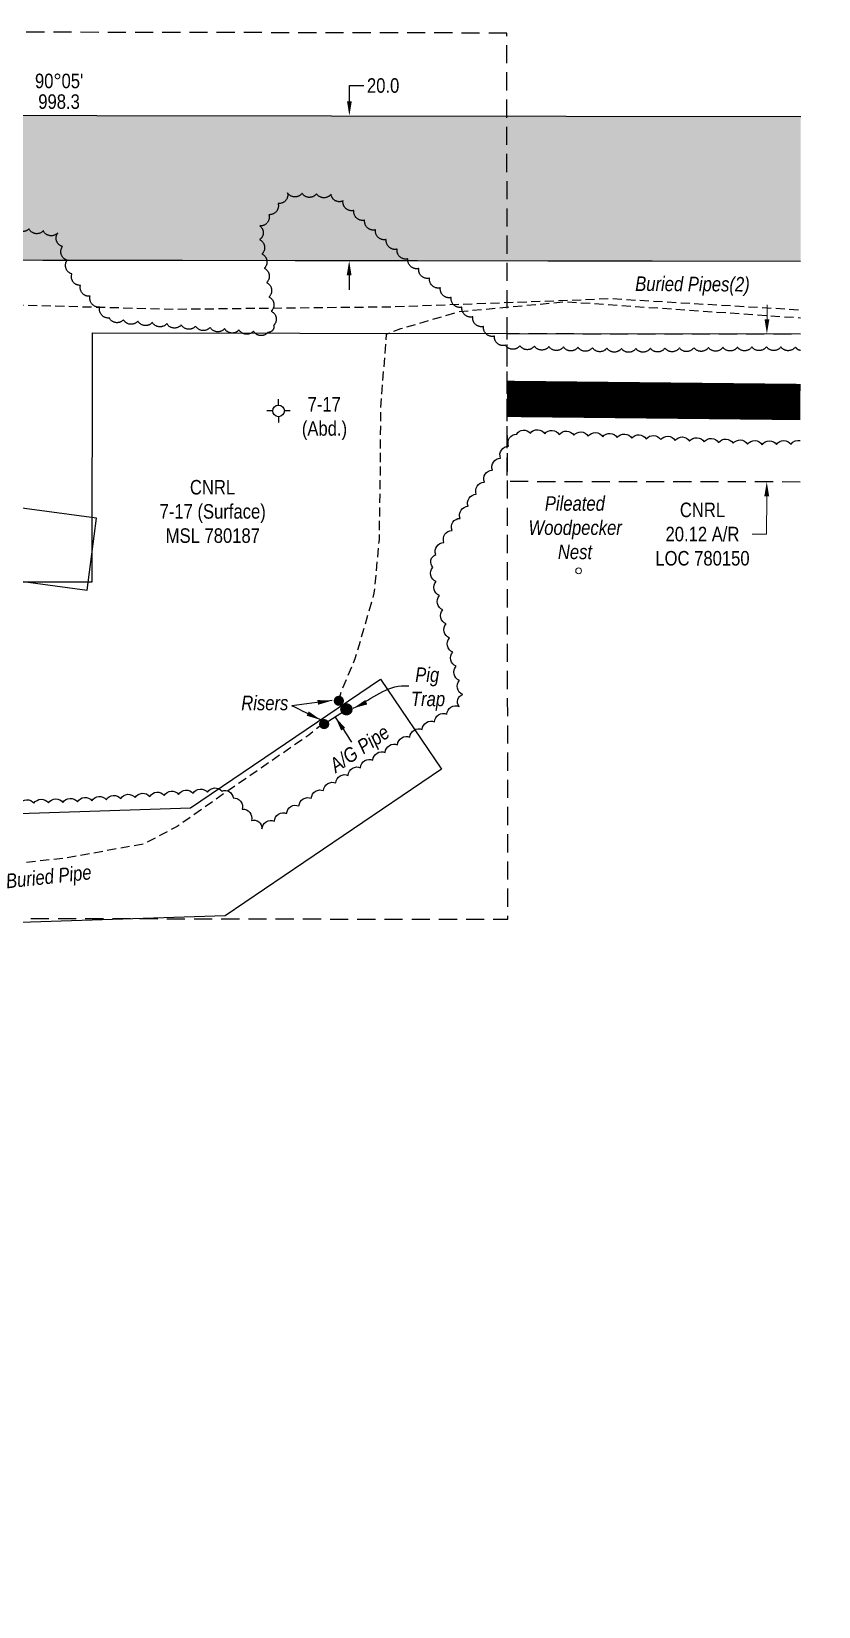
# Model space of a CAD drawing. Extents: x 487965 to 496519, y 6039746 to 6047500.
# Drawn here: x 490872 to 491415, y 6040348 to 6041433 of the extents above; entities that cross this region are included whole.
import ezdxf
from ezdxf.enums import TextEntityAlignment as Align

# ---------------------------------------------------------------- set-up
doc = ezdxf.new("R2010")
doc.units = 0
doc.header["$LTSCALE"] = 5
doc.header["$PDSIZE"] = 0.5
for name, pattern in [('0', [1, 1, 0]), ('foc-ACCESSROAD', [3.75, 2.5, -1.25]), ('UG_PIPE', [1.875, 1.25, -0.625])]:
    doc.linetypes.add(name, pattern=pattern)
doc.layers.get('Defpoints').update_dxf_attribs({"color": 9})
for name, color, linetype, lineweight in [('AS-GENERAL', 48, 'Continuous', 18), ('F-EZE-T', 190, 'Continuous', 9), ('F-WS-T', 190, 'Continuous', 9), ('T-TEXT', 48, 'Continuous', 18)]:
    doc.layers.add(name, color=color, linetype=linetype, lineweight=lineweight)
doc.layers.add('AS-PIPE-AG', color=7, linetype='Continuous', true_color=0x7d00fa)
for name, color, linetype in [('AS-PIPE-UG', 44, 'UG_PIPE'), ('AS-PIPE-UG-T', 44, 'Continuous'), ('AS-ROADS', 254, 'Continuous'), ('AS-SYMBOL', 7, 'Continuous'), ('F-AR', 190, 'foc-ACCESSROAD'), ('F-RW', 190, 'Continuous'), ('F-WS', 190, 'foc-ACCESSROAD'), ('F-WS-S', 190, 'Continuous'), ('L-BD1', 253, 'Continuous'), ('P-PROPOSED', 10, 'Continuous'), ('P-PROPOSED-H', 21, 'Continuous'), ('P-TXT', 4, 'Continuous'), ('T-BUSH', 110, '0')]:
    doc.layers.add(name, color=color, linetype=linetype)
doc.styles.add('80CG', font='ARIALN.TTF', dxfattribs={"height": 10})
doc.styles.add('80L', font='ARIALN.TTF', dxfattribs={"height": 10})
doc.dimstyles.new('Compass 5 000', dxfattribs={"dimscale": 5, "dimtxt": 9, "dimasz": 2, "dimexe": 0.2, "dimexo": 0.0625, "dimgap": 0.5, "dimtad": 0, "dimtih": 1, "dimtoh": 1, "dimzin": 0, "dimdsep": 46, "dimtxsty": '80CG', "dimcen": 0.1, "dimse1": 1, "dimse2": 1, "dimclrd": 256, "dimclrt": 256, "dimaunit": 1, "dimadec": 4, "dimazin": 0, "dimtfac": 0.06, "dimtofl": 0, "dimtmove": 0, "dimatfit": 1, "dimfxl": 0.2, "dimtolj": 1, "dimtzin": 0, "dimlwd": -1, "dimarcsym": 0})

# ---------------------------------------------------------------- blocks, each defined once
blk = doc.blocks.new('GABD')
for p, q in [((-0.81, 0), (-1.62, 0)), ((0, 0.81), (0, 1.62)), ((1.62, 0), (0.81, 0)), ((0, -0.81), (0, -1.62))]:
    blk.add_line(p, q)
blk.add_circle((0, 0), 0.8)
blk = doc.blocks.new('*D114')
at = {"layer": 'Defpoints', "color": 0, "transparency": 16777216}
for p in [(491347.2, 6041225.1), (491379.1, 6041225.1), (491347.1, 6041123.1)]:
    blk.add_point(p, dxfattribs=at)
at = {"layer": 'F-EZE-T', "transparency": 16777216}
for p, q in [((491379.2, 6041235.1), (491379.2, 6041245.1)), ((491379, 6041113.1), (491378.9, 6041087.1)), ((491378.9, 6041087.1), (491368.9, 6041087.1))]:
    blk.add_line(p, q, dxfattribs=at)
for points in [[(491377.5, 6041235.1), (491380.8, 6041235.1), (491379.1, 6041225.1)], [(491377.3, 6041113.1), (491380.7, 6041113.1), (491379, 6041123.1)]]:
    blk.add_solid(points, dxfattribs=at)
at = {"layer": 'F-EZE-T', "transparency": 16777216, "insert": (491334.7, 6041087.1), "char_height": 10, "attachment_point": 5, "style": '80CG'}
blk.add_mtext('\\A1;CNRL\\P20.12 A/R\\PLOC 780150', dxfattribs=at)
blk = doc.blocks.new('*D115')
at = {"layer": 'Defpoints', "color": 0, "transparency": 16777216}
for p in [(491074.9, 6041375.4), (491091.3, 6041375.4), (491074.8, 6041275.5)]:
    blk.add_point(p, dxfattribs=at)
at = {"layer": 'P-TXT', "transparency": 16777216}
for p, q in [((491091.3, 6041385.4), (491091.4, 6041396.2)), ((491091.4, 6041396.2), (491101.4, 6041396.2)), ((491091.2, 6041265.5), (491091.2, 6041255.5))]:
    blk.add_line(p, q, dxfattribs=at)
for points in [[(491089.7, 6041385.4), (491093, 6041385.4), (491091.3, 6041375.4)], [(491089.5, 6041265.5), (491092.8, 6041265.5), (491091.2, 6041275.5)]]:
    blk.add_solid(points, dxfattribs=at)
at = {"layer": 'P-TXT', "transparency": 16777216, "insert": (491114.6, 6041396.2), "char_height": 10, "attachment_point": 5, "style": '80CG'}
blk.add_mtext('\\A1;20.0', dxfattribs=at)
blk = doc.blocks.new('PIG')
h = blk.add_hatch(color=255)
h.dxf.hatch_style = 1
edge = h.paths.add_edge_path()
edge.add_arc((0, 0), 0.85, 0, 360)
at = {"layer": 'AS-SYMBOL'}
h = blk.add_hatch(color=48, dxfattribs=at)
h.dxf.hatch_style = 1
h.paths.add_polyline_path([(-0.1, 0, 1), (-0.55, 0, 1)])
h = blk.add_hatch(color=48, dxfattribs=at)
h.dxf.hatch_style = 1
h.paths.add_polyline_path([(0.1, 0, 1), (0.55, 0, 1)])
at = {"layer": 'AS-SYMBOL', "color": 48}
for centre, radius in [((0, 0), 0.75), ((-0.33, 0), 0.225), ((0.33, 0), 0.225)]:
    blk.add_circle(centre, radius, dxfattribs=at)
blk = doc.blocks.new('RISER')
h = blk.add_hatch(color=255)
h.dxf.hatch_style = 1
edge = h.paths.add_edge_path()
edge.add_arc((0, 0), 0.7, 0, 360)
blk.add_hatch(color=48).paths.add_polyline_path([(0.58, -0.15), (-0.58, -0.15, 0.774597)])
at = {"color": 48}
blk.add_line((-0.58, -0.15), (0.58, -0.15), dxfattribs=at)
blk.add_circle((0, 0), 0.6, dxfattribs=at)

msp = doc.modelspace()

# ---------------------------------------------------------------- hatches: boundary and pattern name
at = {"layer": 'P-PROPOSED-H'}
h = msp.add_hatch(color=256, dxfattribs=at)
h.dxf.hatch_style = 1
h.paths.add_polyline_path([(491402.318, 6041275.019), (490531.57, 6041276.247), (490531.208, 6041020.104), (490223.912, 6041001.036), (490070.629, 6040941.149), (489428.582, 6040553.853), (489521.508, 6040399.804), (489435.925, 6040348.179), (489291.374, 6040587.811), (490026.353, 6041031.165), (490202.016, 6041099.817), (490431.393, 6041114.05), (490431.763, 6041376.336), (491402.458, 6041374.967)])

# ---------------------------------------------------------------- linework, layer by layer
at = {"layer": 'AS-GENERAL'}
msp.add_circle((491249.344, 6041061.791), 1.999, dxfattribs=at)
at = {"layer": 'AS-PIPE-AG', "flags": 128}
msp.add_lwpolyline([(491084.053, 6040972.285), (491088.753, 6040965.595), (491073.923, 6040956.225)], dxfattribs=at)
at = {"layer": 'AS-PIPE-UG', "flags": 128}
for points in [[(490054.886, 6040838.518), (490081.813, 6041184.285), (490095.303, 6041217.255), (490110.028, 6041225.465), (490126.253, 6041233.52), (490152.743, 6041240.44), (490223.493, 6041247.515), (490292.748, 6041247.45), (490337.738, 6041246.71), (490396.548, 6041247.345), (490465.998, 6041245.465), (490515.138, 6041242.465), (490586.743, 6041242.51), (490643.803, 6041243.275), (490696.313, 6041245.195), (490778.138, 6041244.245), (490846.293, 6041245.515), (490970.168, 6041242.165), (491121.543, 6041243.86), (491271.598, 6041249.46), (491402.271, 6041241.713)], [(491084.048, 6040972.305), (491085.838, 6040978.925), (491095.403, 6041001.36), (491108.523, 6041046.415), (491111.988, 6041083.25), (491112.663, 6041124.975), (491113.018, 6041173.87), (491116.923, 6041224.91), (491126.818, 6041228.72), (491166.898, 6041240.48), (491240.698, 6041247.325), (491402.263, 6041236.198)], [(491073.923, 6040956.225), (491070.748, 6040954.52), (491063.288, 6040948.54), (491030.673, 6040926.08), (491006.573, 6040909.48), (490972.693, 6040885.68), (490949.983, 6040873.74), (490895.918, 6040863.84), (490841.408, 6040857.895), (490798.618, 6040859.19), (490749.478, 6040869.085), (490716.438, 6040878.35), (490690.453, 6040887.855), (490665.083, 6040912.545), (490642.538, 6040939.175), (490607.818, 6040987.275), (490585.268, 6041020), (490562.348, 6041053.61), (490534.663, 6041090.115), (490519.453, 6041114.49), (490482.408, 6041135.6), (490459.218, 6041145.37), (490407.533, 6041158.71), (490316.243, 6041153.735), (490238.958, 6041148.43), (490164.118, 6041121.535), (490117.803, 6041105.145), (490063.153, 6041092.725), (490047.008, 6041083.745), (490007.423, 6041071.45), (489969.898, 6041051.615), (489913.453, 6041010.6), (489770.913, 6040916.745), (489627.798, 6040826.905), (489514.763, 6040757.86), (489398.603, 6040688.05), (489264.643, 6040607.375), (489205.929, 6040571.539)]]:
    msp.add_lwpolyline(points, dxfattribs=at)
at = {"layer": 'AS-ROADS', "const_width": 24.987, "flags": 128}
msp.add_lwpolyline([(491200.026, 6041180.323), (491402.181, 6041178.172)], dxfattribs=at)
at = {"layer": 'F-AR', "flags": 128}
msp.add_lwpolyline([(491402.103, 6041123.049), (491200.092, 6041123.299), (491200.104, 6041225.33), (491402.247, 6041225.045)], dxfattribs=at)
at = {"layer": 'F-RW', "flags": 128}
for points in [[(491402.318, 6041275.019), (491299.988, 6041275.164), (490490.59, 6041276.305), (490057.893, 6041276.915), (490002.116, 6040487.78)], [(490092.242, 6040487.78), (490144.66, 6041226.819), (490640.441, 6041226.12), (490864.364, 6041225.804), (490864.016, 6041054.253), (490913.976, 6041054.152), (490914.325, 6041225.733), (491200.104, 6041225.33), (491402.247, 6041225.045)], [(489196.516, 6040587.093), (489283.915, 6040641.512), (490004.215, 6041076.174), (490115.435, 6041119.497), (490191.053, 6041149.202), (490328.269, 6041157.8), (490381.239, 6041161.119), (490486.165, 6041167.694), (490598.179, 6041093.894), (490655.278, 6040967.16), (490766.423, 6040891.451), (490981.761, 6040898.445), (491112.829, 6040987.196), (491154.859, 6040925.127), (491005.608, 6040824.04), (490744.308, 6040815.65), (490595.738, 6040916.9), (490538.821, 6041041.675), (490431.393, 6041114.05), (490202.016, 6041099.817), (490026.353, 6041031.165), (489291.374, 6040587.811), (489222.142, 6040544.655)], [(489222.142, 6040544.655), (489291.374, 6040587.811), (490026.353, 6041031.165), (490202.016, 6041099.817), (490431.393, 6041114.05), (490591.22, 6041091.313), (490750.985, 6041070.053), (490910.608, 6041048.585), (490917.135, 6041098.034), (490757.575, 6041119.577), (490590.656, 6041140.77), (490431.464, 6041164.266), (490381.239, 6041161.119), (490328.269, 6041157.8), (490191.053, 6041149.202), (490115.435, 6041119.497), (490004.215, 6041076.174), (489283.915, 6040641.512), (489196.516, 6040587.093)]]:
    msp.add_lwpolyline(points, dxfattribs=at)
at = {"layer": 'F-WS', "flags": 128}
msp.add_lwpolyline([(491199.841, 6041432.381), (490590.759, 6041433.482), (490591.192, 6041092.909), (490591.536, 6040822.801), (491200.617, 6040821.7)], close=True, dxfattribs=at)
at = {"layer": 'P-PROPOSED', "flags": 128}
msp.add_lwpolyline([(491402.318, 6041275.019), (490531.57, 6041276.247), (490531.208, 6041020.104), (490223.912, 6041001.036), (490070.629, 6040941.149), (489428.582, 6040553.853), (489521.508, 6040399.804), (489435.925, 6040348.179), (489291.374, 6040587.811), (490026.353, 6041031.165), (490202.016, 6041099.817), (490431.393, 6041114.05), (490431.763, 6041376.336), (491402.458, 6041374.967)], dxfattribs=at)
at = {"layer": 'T-BUSH', "flags": 128}
msp.add_lwpolyline([(491402.231, 6041213.617, -0.18020192), (491398.751, 6041216.072, -0.52056705), (491388.756, 6041216.182, -0.52056705), (491378.762, 6041216.252, -0.52056705), (491368.768, 6041216.12, -0.52056705), (491358.774, 6041215.989, -0.52056705), (491348.781, 6041215.857, -0.52056705), (491338.787, 6041215.725, -0.52056705), (491328.793, 6041215.593, -0.52056705), (491318.799, 6041215.461, -0.52056705), (491308.805, 6041215.329, -0.52056705), (491298.811, 6041215.197, -0.52056705), (491288.817, 6041215.065, -0.52056705), (491278.824, 6041215.014, -0.52056705), (491268.833, 6041215.294, -0.52056705), (491258.842, 6041215.573, -0.52056705), (491248.851, 6041215.853, -0.52056705), (491238.86, 6041216.132, -0.52056705), (491228.869, 6041216.411, -0.52056705), (491218.878, 6041216.691, -0.52056705), (491208.888, 6041216.97, -0.52056705), (491198.897, 6041217.25, -0.52056705), (491191.288, 6041223.516, -0.52056705), (491183.836, 6041230.176, -0.52056705), (491176.384, 6041236.837, -0.52056705), (491168.932, 6041243.498, -0.52056705), (491161.481, 6041250.159, -0.52056705), (491154.029, 6041256.82, -0.52056705), (491146.577, 6041263.481, -0.52056705), (491139.125, 6041270.141, -0.52056705), (491131.673, 6041276.802, -0.52056705), (491124.222, 6041283.463, -0.52056705), (491116.77, 6041290.124, -0.52056705), (491109.318, 6041296.785, -0.52056705), (491101.866, 6041303.445, -0.52056705), (491094.414, 6041310.106, -0.52056705), (491086.963, 6041316.767, -0.52056705), (491078.687, 6041321.359, -0.52056705), (491068.696, 6041321.644, -0.52056705), (491058.705, 6041321.929, -0.52056705), (491048.715, 6041322.214, -0.52056705), (491042.158, 6041315.029, -0.52056705), (491035.869, 6041307.261, -0.52056705), (491029.581, 6041299.492, -0.52056705), (491029.476, 6041290.082, -0.52056705), (491031.082, 6041280.217, -0.52056705), (491032.688, 6041270.352, -0.52056705), (491034.294, 6041260.487, -0.52056705), (491035.9, 6041250.622, -0.52056705), (491037.506, 6041240.757, -0.52056705), (491039.112, 6041230.892, -0.52056705), (491035.184, 6041226.16, -0.52056705), (491025.226, 6041227.018, -0.52056705), (491015.269, 6041227.877, -0.52056705), (491005.311, 6041228.736, -0.52056705), (490995.353, 6041229.595, -0.52056705), (490985.395, 6041230.453, -0.52056705), (490975.437, 6041231.312, -0.52056705), (490965.48, 6041232.171, -0.52056705), (490955.522, 6041233.029, -0.52056705), (490945.564, 6041233.888, -0.52056705), (490935.606, 6041234.747, -0.52056705), (490925.884, 6041236.074, -0.52056705), (490919.253, 6041243.553, -0.52056705), (490912.623, 6041251.032, -0.52056705), (490905.992, 6041258.511, -0.52056705), (490900.052, 6041266.391, -0.52056705), (490896.837, 6041275.854, -0.52056705), (490893.621, 6041285.318, -0.52056705), (490890.281, 6041294.631, -0.52056705), (490880.39, 6041296.066, -0.52056705), (490870.499, 6041297.502, -0.52056705), (490860.608, 6041298.938, -0.52056705), (490856.583, 6041306.996, -0.52056705), (490853.963, 6041316.642, -0.52056705), (490851.344, 6041326.287, -0.52056705), (490848.809, 6041335.955, -0.52056705), (490846.349, 6041345.642, -0.52056705), (490843.889, 6041355.33, -0.52056705), (490840.002, 6041362.842, -0.52056705), (490830.137, 6041361.239, -0.52056705), (490820.272, 6041359.636, -0.52056705), (490810.406, 6041358.033, -0.52056705), (490800.541, 6041356.43, -0.52056705), (490790.675, 6041354.827, -0.52056705), (490780.81, 6041353.224, -0.52056705), (490770.945, 6041351.621, -0.52056705), (490761.079, 6041350.018, -0.52056705), (490751.214, 6041348.415, -0.52056705), (490741.348, 6041346.812, -0.52056705), (490731.483, 6041345.209, -0.52056705), (490722.788, 6041341.093, -0.52056705), (490715.214, 6041334.571, -0.52056705), (490707.641, 6041328.049, -0.52056705), (490705.843, 6041318.889, -0.52056705), (490705.872, 6041308.894, -0.52056705), (490705.901, 6041298.9, -0.52056705), (490702.2, 6041290.576, -0.52056705), (490694.721, 6041283.946, -0.52056705), (490687.243, 6041277.315, -0.52056705), (490679.764, 6041270.684, -0.52056705), (490672.286, 6041264.053, -0.52056705), (490664.807, 6041257.423, -0.52056705), (490657.329, 6041250.792, -0.52056705), (490649.349, 6041244.989, -0.52056705), (490640.004, 6041241.446, -0.52056705), (490630.658, 6041237.903, -0.52056705), (490621.312, 6041234.359, -0.52056705), (490611.967, 6041230.816, -0.52056705), (490602.621, 6041227.273, -0.52056705), (490593.275, 6041223.73, -0.52056705), (490583.93, 6041220.187, -0.52056705), (490574.584, 6041216.644, -0.52056705), (490565.238, 6041213.101, -0.52056705), (490555.77, 6041210.228, -0.52056705), (490545.775, 6041210.223, -0.52056705), (490535.78, 6041210.218, -0.52056705), (490525.785, 6041210.213, -0.52056705), (490515.79, 6041210.208, -0.52056705), (490505.796, 6041210.203, -0.52056705), (490495.801, 6041210.199, -0.52056705), (490485.806, 6041210.194, -0.52056705), (490475.811, 6041210.189, -0.52056705), (490465.816, 6041210.184, -0.52056705), (490455.822, 6041210.179, -0.52056705), (490445.827, 6041210.174, -0.52056705), (490435.832, 6041210.17, -0.52056705), (490425.837, 6041210.165, -0.52056705), (490415.842, 6041210.16, -0.52056705), (490405.848, 6041210.155, -0.52056705), (490395.853, 6041210.15, -0.52056705), (490385.858, 6041210.145, -0.52056705), (490375.863, 6041210.141, -0.52056705), (490365.869, 6041210.136, -0.52056705), (490355.874, 6041210.131, -0.52056705), (490345.879, 6041210.126, -0.52056705), (490335.884, 6041210.121, -0.52056705), (490325.889, 6041210.116, -0.52056705), (490315.895, 6041210.112, -0.52056705), (490305.9, 6041210.107, -0.52056705), (490295.905, 6041210.102, -0.52056705), (490285.91, 6041210.097, -0.52056705), (490275.92, 6041209.908, -0.52056705), (490265.94, 6041209.371, -0.52056705), (490255.96, 6041208.834, -0.52056705), (490245.979, 6041208.297, -0.52056705), (490235.999, 6041207.76, -0.52056705), (490226.019, 6041207.224, -0.52056705), (490216.038, 6041206.687, -0.52056705), (490206.058, 6041206.15, -0.52056705), (490196.078, 6041205.613, -0.52056705), (490186.347, 6041205.09)], format="xyb", dxfattribs=at)
at = {"layer": 'T-BUSH', "linetype": 'Continuous', "flags": 128}
msp.add_lwpolyline([(490863.925, 6040901.375, -0.52056705), (490873.916, 6040901.659, -0.52056705), (490883.907, 6040901.942, -0.52056705), (490893.898, 6040902.225, -0.52056705), (490903.88, 6040902.68, -0.52056705), (490913.848, 6040903.412, -0.52056705), (490923.816, 6040904.144, -0.52056705), (490933.784, 6040904.877, -0.52056705), (490943.752, 6040905.609, -0.52056705), (490953.719, 6040906.341, -0.52056705), (490963.687, 6040907.074, -0.52056705), (490973.655, 6040907.806, -0.52056705), (490983.623, 6040908.538, -0.52056705), (490993.591, 6040909.27, -0.52056705), (491003.559, 6040910.003, -0.52056705), (491011.191, 6040905.338, -0.52056705), (491017.479, 6040897.569, -0.52056705), (491023.767, 6040889.8, -0.52056705), (491031.093, 6040884.06, -0.52056705), (491039.608, 6040889.287, -0.52056705), (491048.099, 6040894.559, -0.52056705), (491056.591, 6040899.831, -0.52056705), (491065.082, 6040905.103, -0.52056705), (491073.573, 6040910.375, -0.52056705), (491082.064, 6040915.647, -0.52056705), (491090.556, 6040920.919, -0.52056705), (491099.047, 6040926.191, -0.52056705), (491107.538, 6040931.463, -0.52056705), (491116.029, 6040936.735, -0.52056705), (491124.521, 6040942.007, -0.52056705), (491133.012, 6040947.28, -0.52056705), (491141.503, 6040952.552, -0.52056705), (491149.994, 6040957.824, -0.52056705), (491158.485, 6040963.096, -0.52056705), (491166.977, 6040968.368, -0.52056705), (491169.467, 6040976.624, -0.52056705), (491167.177, 6040986.353, -0.52056705), (491164.887, 6040996.082, -0.52056705), (491162.598, 6041005.811, -0.52056705), (491160.308, 6041015.54, -0.52056705), (491158.018, 6041025.268, -0.52056705), (491155.728, 6041034.997, -0.52056705), (491153.438, 6041044.726, -0.52056705), (491151.148, 6041054.455, -0.52056705), (491148.858, 6041064.184, -0.52056705), (491150.923, 6041073.12, -0.52056705), (491156.496, 6041081.417, -0.52056705), (491162.07, 6041089.713, -0.52056705), (491167.643, 6041098.01, -0.52056705), (491173.216, 6041106.307, -0.52056705), (491178.789, 6041114.603, -0.52056705), (491184.362, 6041122.9, -0.52056705), (491189.935, 6041131.197, -0.52056705), (491195.509, 6041139.494, -0.52056705), (491201.082, 6041147.79, -0.52056705), (491206.655, 6041156.087, -0.52056705), (491216.059, 6041156.74, -0.52056705), (491226.041, 6041156.238, -0.52056705), (491236.023, 6041155.736, -0.52056705), (491246.005, 6041155.234, -0.52056705), (491255.987, 6041154.732, -0.52056705), (491265.97, 6041154.23, -0.52056705), (491275.952, 6041153.729, -0.52056705), (491285.934, 6041153.227, -0.52056705), (491295.916, 6041152.725, -0.52056705), (491305.898, 6041152.223, -0.52056705), (491315.88, 6041151.721, -0.52056705), (491325.863, 6041151.219, -0.52056705), (491335.845, 6041150.717, -0.52056705), (491345.827, 6041150.216, -0.52056705), (491355.809, 6041149.714, -0.52056705), (491365.791, 6041149.212, -0.52056705), (491375.774, 6041148.738, -0.52056705), (491385.767, 6041148.904, -0.52056705), (491395.761, 6041149.071, -0.30823477), (491402.143, 6041151.61, -0.30823477)], format="xyb", dxfattribs=at)

# ---------------------------------------------------------------- block references
at = {"layer": 'AS-SYMBOL', "color": 2, "xscale": 4.997394299999968, "yscale": 4.997394299999968, "zscale": 4.997394299999968}
for p in [(491084.053, 6040972.285), (491073.923, 6040956.225)]:
    msp.add_blockref('RISER', p, dxfattribs=at)
at = {"layer": 'AS-SYMBOL', "xscale": 4.997394299999968, "yscale": 4.997394299999968, "zscale": 4.997394299999968}
msp.add_blockref('PIG', (491089.278, 6040966.41), dxfattribs=at)
at = {"layer": 'F-WS-S', "xscale": 4.997394299999847, "yscale": 4.997394299999847, "zscale": 4.997394299999847}
msp.add_blockref('GABD', (491042.518, 6041172.063), dxfattribs=at)

# ---------------------------------------------------------------- texts
at = {"layer": 'AS-PIPE-AG', "insert": (491076.45, 6040930.647), "char_height": 9.99479, "attachment_point": 1, "rotation": 34.103462, "style": '80L'}
msp.add_mtext_dynamic_manual_height_columns('\\pi0.04997;{\\fArial Narrow|b0|i1|c0|p34;A/G Pipe}', width=45.64237, gutter_width=99.948, heights=[0], dxfattribs=at)
at = {"layer": 'AS-PIPE-UG-T', "char_height": 9.99479, "attachment_point": 1, "style": '80L'}
for s, width, insert, rotation in [('\\pi11.22207;{\\fArial Narrow|b0|i1|c0|p34;Buried Pipes(2)}', 100.19351, (491277.16, 6041264.776), 359.682494), ('\\pi0.29882;{\\fArial Narrow|b0|i1|c0|p34;Buried Pipe}', 59.00511, (490853.802, 6040852.869), 6.224224)]:
    msp.add_mtext_dynamic_manual_height_columns(s, width=width, gutter_width=49.974, heights=[0], dxfattribs=dict(at, insert=insert, rotation=rotation))
at = {"layer": 'F-WS-S', "insert": (491058.183, 6041181.62), "char_height": 9.99479, "attachment_point": 1, "style": '80L'}
msp.add_mtext_dynamic_manual_height_columns('\\pi4.369;7-17\\P\\pi0.39427;(Abd.)', width=30.58201, gutter_width=250, heights=[0], dxfattribs=at)
at = {"layer": 'F-WS-T', "insert": (490960.225, 6041124.443), "char_height": 9.99479, "attachment_point": 1, "style": '80L'}
msp.add_mtext_dynamic_manual_height_columns('\\pi21.20197;CNRL\\P\\pi0.31246;7-17 (Surface)\\P\\pi4.52581;MSL 780187', width=72.58603, gutter_width=250, heights=[0], dxfattribs=at)
at = {"layer": 'L-BD1', "style": '80L'}
for s, p in [("90%%d05'", (490891.249, 6041399.426)), ('998.3', (490891.229, 6041385.183))]:
    msp.add_text(s, height=9.9948, rotation=359.9192, dxfattribs=at).set_placement(p, align=Align.MIDDLE)
at = {"layer": 'T-TEXT', "insert": (491214.057, 6041113.254), "char_height": 10, "width": 65.40696, "attachment_point": 1, "style": '80L'}
msp.add_mtext('\\pi12.00089;{\\fArial Narrow|b0|i1|c0|p34;Pileated \\P\\pi0.76623;Woodpecker\\P\\pi20.98111;Nest}', dxfattribs=at)
at = {"layer": 'T-TEXT', "linetype": 'Continuous', "char_height": 9.99479, "attachment_point": 1, "style": '80L'}
for s, width, insert in [('\\pi3.7145;{\\fArial Narrow|b0|i1|c0|p34;Pig\\P\\pi0.76243;Trap}', 23.39612, (491132.99, 6040995.243)), ('\\pi0.32609;{\\fArial Narrow|b0|i1|c0|p34;Risers}', 32.51142, (491016.484, 6040975.769))]:
    msp.add_mtext_dynamic_manual_height_columns(s, width=width, gutter_width=99.948, heights=[0], dxfattribs=dict(at, insert=insert))

# ---------------------------------------------------------------- dimensions: what is measured, and where the dimension line sits
at = {"layer": 'F-EZE-T'}
dim = msp.add_linear_dim(base=(491379.142, 6041225.078), p1=(491347.084, 6041123.117), p2=(491347.228, 6041225.123), angle=89.919195, text='CNRL\\P20.12 A/R\\PLOC 780150', dimstyle='Compass 5 000', dxfattribs=at)
dim.commit()
dim.dimension.update_dxf_attribs({"geometry": '*D114', "text_midpoint": (491334.657, 6041087.136), "dimtype": 161})
at = {"layer": 'P-TXT'}
dim = msp.add_linear_dim(base=(491091.325, 6041375.406), p1=(491074.805, 6041275.481), p2=(491074.946, 6041375.429), angle=89.919195, text='20.0', dimstyle='Compass 5 000', dxfattribs=at)
dim.commit()
dim.dimension.update_dxf_attribs({"geometry": '*D115', "text_midpoint": (491114.56, 6041396.202), "dimtype": 161})

# ---------------------------------------------------------------- leaders
at = {"layer": 'AS-PIPE-AG', "path_type": 1}
msp.add_leader([(491081.596, 6040961.073), (491092.904, 6040943.755)], dimstyle='Compass 5 000', override={"dimgap": 0.5, "dimtad": 0}, dxfattribs=at)
at = {"layer": 'T-TEXT', "linetype": 'Continuous', "path_type": 1}
for points in [[(491093.89, 6040967.107), (491127.201, 6040982.506), (491132.222, 6040982.506)], [(491079.415, 6040972.44), (491051.606, 6040968.84)], [(491071.596, 6040959.111), (491051.606, 6040968.84)]]:
    msp.add_leader(points, dimstyle='Compass 5 000', override={"dimgap": 0.5, "dimtad": 0}, dxfattribs=at)

doc.saveas('drawing.dxf')
